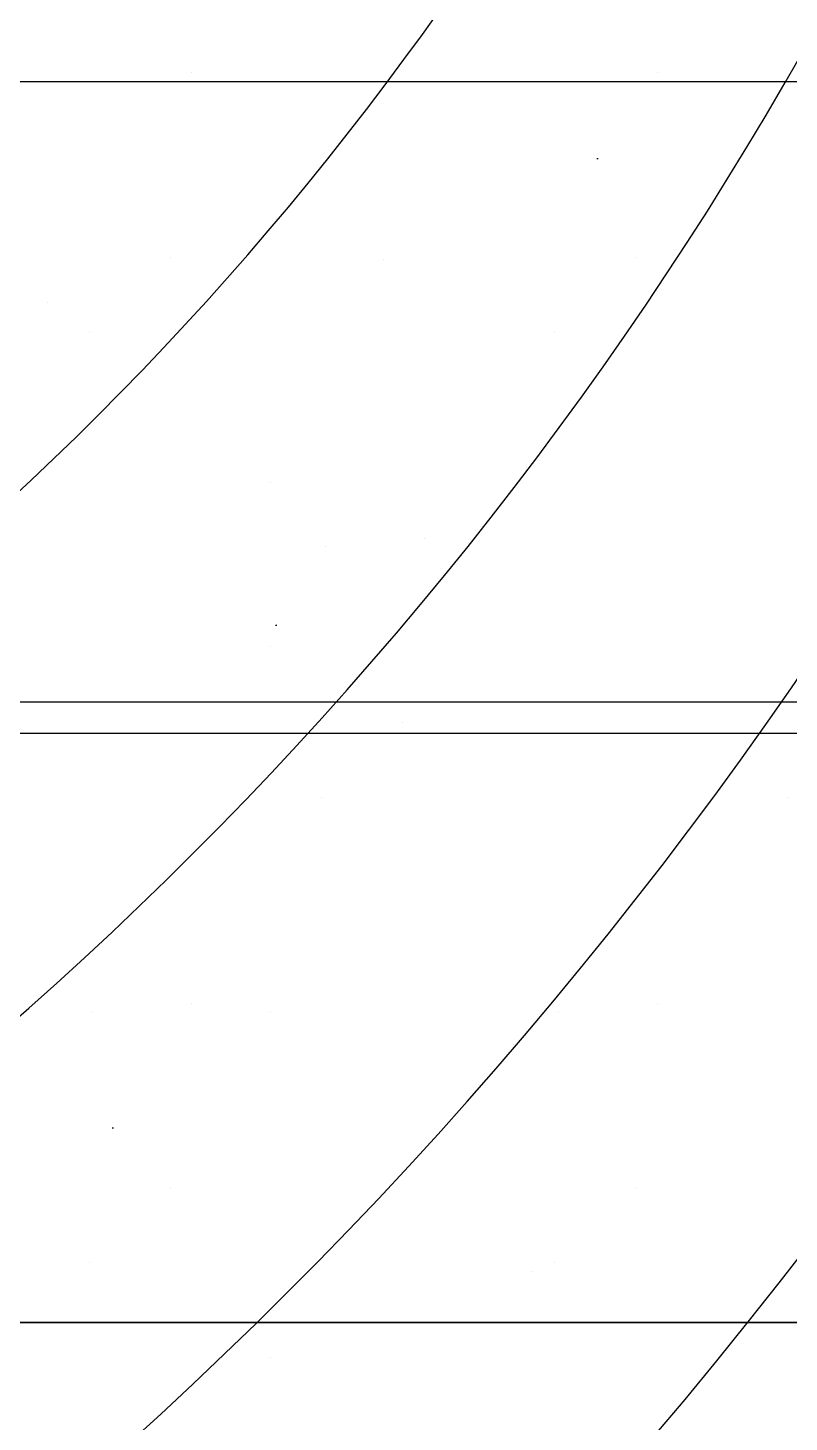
# Model space of a CAD drawing. Header units: inches. Extents: x -31 to 122, y -49 to 49.
# Drawn here: x 0.646 to 1.872, y -5.161 to -2.914 of the extents above; entities that cross this region are included whole.
import ezdxf
from ezdxf.enums import TextEntityAlignment as Align

# ---------------------------------------------------------------- set-up
doc = ezdxf.new("R2010")
doc.units = ezdxf.units.IN
doc.header["$MEASUREMENT"] = 0
for name, color, linetype in [('M-BLKA', 4, 'Continuous'), ('M-TRBX-AIRT', 4, 'Continuous'), ('M-TRBX-WTRT', 4, 'Continuous')]:
    doc.layers.add(name, color=color, linetype=linetype)
doc.styles.add('BRA-NRW1', font='romans.shx', dxfattribs={"width": 0.65, "height": 8})
doc.styles.add('BRA-NRW2', font='romans.shx', dxfattribs={"width": 0.6, "height": 7})

# ---------------------------------------------------------------- blocks, each defined once
blk = doc.blocks.new('HVRF25')
blk.add_circle((0, 0), 22)
blk = doc.blocks.new('HVRF19')
blk.add_circle((0, 0), 16.5)
blk = doc.blocks.new('HVRF13')
blk.add_circle((0, 0), 12)
blk = doc.blocks.new('HVRF37')
blk.add_circle((0, 0), 31)
blk = doc.blocks.new('HVRF31')
blk.add_circle((0, 0), 25)
blk = doc.blocks.new('hvtb16e')
at = {"color": 4}
blk.add_line((1.0363, -3.9099), (1.0363, -3.9099), dxfattribs=at)
blk = doc.blocks.new('hvtb14e')
at = {"color": 4}
blk.add_line((1.0363, -5.057), (1.0363, -5.057), dxfattribs=at)
blk = doc.blocks.new('hvtb10c')
blk.add_line((0, -5), (6, -5))
blk = doc.blocks.new('hvtb10')
blk.add_line((0, -5), (6, -5))
blk = doc.blocks.new('hvtbeav1n')
blk.add_line((0, -4.05), (6.2229, -4.05))
blk = doc.blocks.new('hvtbeav1')
blk.add_line((0, -4.05), (6.2229, -4.05))
blk = doc.blocks.new('hvtb8e')
at = {"color": 4}
blk.add_line((1.0363, -4.4986), (1.0363, -4.4986), dxfattribs=at)
blk = doc.blocks.new('hvtb8c')
blk.add_line((0, -4), (6, -4))
blk = doc.blocks.new('hvtb8')
blk.add_line((0, -4), (6, -4))
blk = doc.blocks.new('hvtb6e')
at = {"color": 4}
blk.add_line((1.0363, -3.6458), (1.0363, -3.6458), dxfattribs=at)
blk.add_line((50, -5), (0, -5))
blk = doc.blocks.new('hvtb6c')
blk.add_line((0, -3), (6, -3))
blk = doc.blocks.new('hvtb6')
blk.add_line((0, -3), (6, -3))
blk = doc.blocks.new('hvtb5e')
blk.add_line((50, -5), (0, -5))
blk = doc.blocks.new('hvtbsav2n')
h = blk.add_hatch()
h.set_pattern_fill('DOTS', color=8, scale=25, style=0)
h.paths.add_polyline_path([(21.62, 5), (14.5951, 5, -0.383554), (6.2227, 5), (0, 5), (0, -5), (6.2227, -5, -0.383554), (14.5951, -5), (21.62, -5)])
blk.add_line((0, -5), (6.2227, -5))
blk = doc.blocks.new('*X149')
at = {"color": 0}
for p, q in [((4551.5625, 2825), (4551.5625, 2825)), ((4552.34375, 2823.4375), (4552.34375, 2823.4375))]:
    blk.add_line(p, q, dxfattribs=at)
blk = doc.blocks.new('hvtbsav2')
blk.add_line((0, -5), (6.2227, -5))
at = {"color": 8, "rotation": 180}
blk.add_blockref('*X149', (4553.0203, 2820.0818), dxfattribs=at)
blk = doc.blocks.new('hvtbsav1n')
blk.add_line((0, -4.05), (6.2229, -4.05))
blk = doc.blocks.new('hvtbsav1')
blk.add_line((0, -4.05), (6.2229, -4.05))
blk = doc.blocks.new('*X155')
at = {"color": 0}
blk.add_line((4600.78125, 2795.3125), (4600.78125, 2795.3125), dxfattribs=at)
blk = doc.blocks.new('hvtbhv2')
at = {"color": 8, "extrusion": (0, 0, -1), "xscale": -1, "zscale": -1, "rotation": 180}
blk.add_blockref('*X155', (-4602, 2792.0248), dxfattribs=at)
blk = doc.blocks.new('hvtbhv1')
h = blk.add_hatch()
h.set_pattern_fill('DOTS', color=8, scale=25, style=0)
h.set_pattern_definition([(0, (-1179.4241, -605.4397), (0.78125, 1.5625), [0, -1.5625])])
h.paths.add_polyline_path([(6.7036, 5), (0, 5), (0, -5), (6.7036, -5, -0.383554), (15.076, -5), (21.62, -5), (21.62, 5), (15.076, 5, -0.383554)])
blk.add_line((0, -5), (6.7036, -5))
blk = doc.blocks.new('*X160')
at = {"color": 0}
for p, q in [((5021.625, 2936.25), (5021.625, 2936.25)), ((5022.375, 2936.25), (5022.375, 2936.25)), ((5022, 2935.5), (5022, 2935.5)), ((5022.75, 2935.5), (5022.75, 2935.5)), ((5021.625, 2934.75), (5021.625, 2934.75)), ((5022.375, 2934.75), (5022.375, 2934.75))]:
    blk.add_line(p, q, dxfattribs=at)
blk = doc.blocks.new('hvtbeav6n')
at = {"color": 4}
blk.add_blockref('*X160', (-5020.8806, -2939.654), dxfattribs=at)
blk = doc.blocks.new('*X164')
at = {"color": 0}
for p, q in [((5021.625, 2936.25), (5021.625, 2936.25)), ((5022.375, 2936.25), (5022.375, 2936.25)), ((5022, 2935.5), (5022, 2935.5)), ((5022.75, 2935.5), (5022.75, 2935.5)), ((5021.625, 2934.75), (5021.625, 2934.75)), ((5022.375, 2934.75), (5022.375, 2934.75))]:
    blk.add_line(p, q, dxfattribs=at)
blk = doc.blocks.new('hvtbeav6')
at = {"color": 4}
blk.add_blockref('*X164', (-5020.8806, -2939.654), dxfattribs=at)
blk = doc.blocks.new('*X166')
at = {"color": 0}
for p, q in [((3681, 30366), (3681, 30366)), ((3681.75, 30366), (3681.75, 30366)), ((3681.375, 30365.25), (3681.375, 30365.25)), ((3681, 30364.5), (3681, 30364.5)), ((3681.75, 30364.5), (3681.75, 30364.5))]:
    blk.add_line(p, q, dxfattribs=at)
blk = doc.blocks.new('hvtbeav5n')
at = {"color": 4}
blk.add_blockref('*X166', (-3680.0903, -30368.9862), dxfattribs=at)
blk = doc.blocks.new('*X169')
at = {"color": 0}
for p, q in [((3681, 30366), (3681, 30366)), ((3681.75, 30366), (3681.75, 30366)), ((3681.375, 30365.25), (3681.375, 30365.25)), ((3681, 30364.5), (3681, 30364.5)), ((3681.75, 30364.5), (3681.75, 30364.5))]:
    blk.add_line(p, q, dxfattribs=at)
blk = doc.blocks.new('hvtbeav5')
at = {"color": 4}
blk.add_blockref('*X169', (-3680.0903, -30368.9862), dxfattribs=at)
blk = doc.blocks.new('*X172')
at = {"color": 0}
for p, q in [((3688.875, 30417.75), (3688.875, 30417.75)), ((3689.625, 30417.75), (3689.625, 30417.75)), ((3689.25, 30417), (3689.25, 30417)), ((3688.875, 30416.25), (3688.875, 30416.25)), ((3689.625, 30416.25), (3689.625, 30416.25))]:
    blk.add_line(p, q, dxfattribs=at)
blk = doc.blocks.new('hvtbeav4n')
at = {"color": 4}
blk.add_blockref('*X172', (-3688.125, -30420.75), dxfattribs=at)
blk = doc.blocks.new('*X175')
at = {"color": 0}
for p, q in [((3688.875, 30416.25), (3688.875, 30416.25)), ((3689.625, 30416.25), (3689.625, 30416.25)), ((3689.25, 30415.5), (3689.25, 30415.5)), ((3688.875, 30414.75), (3688.875, 30414.75)), ((3689.625, 30414.75), (3689.625, 30414.75))]:
    blk.add_line(p, q, dxfattribs=at)
blk = doc.blocks.new('hvtbeav4')
at = {"color": 4}
blk.add_blockref('*X175', (-3688, -30419.5331), dxfattribs=at)
blk = doc.blocks.new('*X178')
at = {"color": 0}
blk.add_line((4600.78125, 2795.3125), (4600.78125, 2795.3125), dxfattribs=at)
blk = doc.blocks.new('hvtbeav3n')
at = {"color": 8, "extrusion": (0, 0, -1), "xscale": -1, "zscale": -1, "rotation": 180}
blk.add_blockref('*X178', (-4602, 2792.0248), dxfattribs=at)
blk = doc.blocks.new('*X180')
at = {"color": 0}
blk.add_line((4600.78125, 2795.3125), (4600.78125, 2795.3125), dxfattribs=at)
blk = doc.blocks.new('hvtbeav3')
at = {"color": 8, "extrusion": (0, 0, -1), "xscale": -1, "zscale": -1, "rotation": 180}
blk.add_blockref('*X180', (-4602, 2792.0248), dxfattribs=at)
blk = doc.blocks.new('*X182')
at = {"color": 0}
for p, q in [((4551.5625, 2825), (4551.5625, 2825)), ((4552.34375, 2823.4375), (4552.34375, 2823.4375))]:
    blk.add_line(p, q, dxfattribs=at)
blk = doc.blocks.new('hvtbeav2n')
blk.add_line((0, -5), (6.5629, -5))
at = {"color": 8, "rotation": 180}
blk.add_blockref('*X182', (4553.0203, 2820.0818), dxfattribs=at)
blk = doc.blocks.new('hvtbeav2')
h = blk.add_hatch()
h.set_pattern_fill('DOTS', color=8, scale=25, style=0)
h.paths.add_polyline_path([(21.62, 5), (14.9353, 5, -0.383554), (6.5629, 5), (0, 5), (0, -5), (6.5629, -5, -0.383554), (14.9353, -5), (21.62, -5)])
blk.add_line((0, -5), (6.5629, -5))
blk = doc.blocks.new('*X195')
at = {"color": 0}
for p, q in [((5021.625, 2936.25), (5021.625, 2936.25)), ((5022.375, 2936.25), (5022.375, 2936.25)), ((5022, 2935.5), (5022, 2935.5)), ((5022.75, 2935.5), (5022.75, 2935.5)), ((5021.625, 2934.75), (5021.625, 2934.75)), ((5022.375, 2934.75), (5022.375, 2934.75))]:
    blk.add_line(p, q, dxfattribs=at)
blk = doc.blocks.new('hvtbsav6n')
at = {"color": 4}
blk.add_blockref('*X195', (-5020.8806, -2939.654), dxfattribs=at)
blk = doc.blocks.new('*X199')
at = {"color": 0}
for p, q in [((5021.625, 2936.25), (5021.625, 2936.25)), ((5022.375, 2936.25), (5022.375, 2936.25)), ((5022, 2935.5), (5022, 2935.5)), ((5022.75, 2935.5), (5022.75, 2935.5)), ((5021.625, 2934.75), (5021.625, 2934.75)), ((5022.375, 2934.75), (5022.375, 2934.75))]:
    blk.add_line(p, q, dxfattribs=at)
blk = doc.blocks.new('hvtbsav6')
at = {"color": 4}
blk.add_blockref('*X199', (-5020.8806, -2939.654), dxfattribs=at)
blk = doc.blocks.new('*X201')
at = {"color": 0}
for p, q in [((3681, 30366), (3681, 30366)), ((3681.75, 30366), (3681.75, 30366)), ((3681.375, 30365.25), (3681.375, 30365.25)), ((3681, 30364.5), (3681, 30364.5)), ((3681.75, 30364.5), (3681.75, 30364.5))]:
    blk.add_line(p, q, dxfattribs=at)
blk = doc.blocks.new('hvtbsav5n')
at = {"color": 4}
blk.add_blockref('*X201', (-3680.0903, -30368.9862), dxfattribs=at)
blk = doc.blocks.new('*X204')
at = {"color": 0}
for p, q in [((3681, 30366), (3681, 30366)), ((3681.75, 30366), (3681.75, 30366)), ((3681.375, 30365.25), (3681.375, 30365.25)), ((3681, 30364.5), (3681, 30364.5)), ((3681.75, 30364.5), (3681.75, 30364.5))]:
    blk.add_line(p, q, dxfattribs=at)
blk = doc.blocks.new('hvtbsav5')
at = {"color": 4}
blk.add_blockref('*X204', (-3680.0903, -30368.9862), dxfattribs=at)
blk = doc.blocks.new('*X207')
at = {"color": 0}
for p, q in [((3688.875, 30416.25), (3688.875, 30416.25)), ((3689.625, 30416.25), (3689.625, 30416.25)), ((3689.25, 30415.5), (3689.25, 30415.5)), ((3688.875, 30414.75), (3688.875, 30414.75)), ((3689.625, 30414.75), (3689.625, 30414.75))]:
    blk.add_line(p, q, dxfattribs=at)
blk = doc.blocks.new('hvtbsav4n')
at = {"color": 4}
blk.add_blockref('*X207', (-3688, -30419.5331), dxfattribs=at)
blk = doc.blocks.new('*X210')
at = {"color": 0}
for p, q in [((3688.875, 30417.75), (3688.875, 30417.75)), ((3689.625, 30417.75), (3689.625, 30417.75)), ((3689.25, 30417), (3689.25, 30417)), ((3688.875, 30416.25), (3688.875, 30416.25)), ((3689.625, 30416.25), (3689.625, 30416.25))]:
    blk.add_line(p, q, dxfattribs=at)
blk = doc.blocks.new('hvtbsav4')
at = {"color": 4}
blk.add_blockref('*X210', (-3688.125, -30420.75), dxfattribs=at)
blk = doc.blocks.new('*X213')
at = {"color": 0}
blk.add_line((4600.78125, 2795.3125), (4600.78125, 2795.3125), dxfattribs=at)
blk = doc.blocks.new('hvtbsav3n')
at = {"color": 8, "extrusion": (0, 0, -1), "xscale": -1, "zscale": -1, "rotation": 180}
blk.add_blockref('*X213', (-4602, 2792.0248), dxfattribs=at)
blk = doc.blocks.new('*X215')
at = {"color": 0}
blk.add_line((4600.78125, 2795.3125), (4600.78125, 2795.3125), dxfattribs=at)
blk = doc.blocks.new('hvtbsav3')
at = {"color": 8, "extrusion": (0, 0, -1), "xscale": -1, "zscale": -1, "rotation": 180}
blk.add_blockref('*X215', (-4602, 2792.0248), dxfattribs=at)
blk = doc.blocks.new('J12')
blk.add_arc((-3.3294, 0), 6, 284.95707, 75.04293)
blk = doc.blocks.new('J10')
blk.add_arc((-2.7745, 0), 5, 284.9571, 75.0429)
blk = doc.blocks.new('J8')
blk.add_arc((-2.2196, 0), 4, 284.9571, 75.0429)
blk = doc.blocks.new('J18')
blk.add_arc((-4.9941, 0), 9, 284.95707, 75.04293)
blk = doc.blocks.new('J16')
blk.add_arc((-4.4392, 0), 8, 284.95707, 75.04293)
blk = doc.blocks.new('J14')
blk.add_arc((-3.8843, 0), 7, 284.95707, 75.04293)
blk = doc.blocks.new('TB-VCVns10')
blk.add_line((0, -5), (6, -5))
at = {"layer": 'M-BLKA'}
for tag, height, style, width, p in [('BOXTYPE', 7, 'BRA-NRW2', 0.6, (16.2503, 0)), ('ATC', 8, 'BRA-NRW1', 0.65, (25.1305, -25.5203))]:
    blk.add_attdef(tag, text='', height=height, dxfattribs=dict(at, style=style, width=width)).set_placement(p, align=Align.MIDDLE_CENTER)
at = {"layer": 'M-TRBX-AIRT', "style": 'BRA-NRW1', "width": 0.65}
blk.add_attdef('AIR', text='', height=8, dxfattribs=at).set_placement((25.1305, -13.155), align=Align.MIDDLE_CENTER)
at = {"layer": 'M-TRBX-WTRT', "style": 'BRA-NRW1', "width": 0.65}
blk.add_attdef('WATER', text='', height=8, dxfattribs=at).set_placement((25.1305, -13.155), align=Align.MIDDLE_CENTER)
blk = doc.blocks.new('TB-VCV8')
blk.add_line((0, -5), (6, -5))
at = {"layer": 'M-BLKA', "style": 'BRA-NRW1', "width": 0.65}
for tag, p in [('BOXTYPE', (33.5, 0)), ('ATC', (25.1305, -25.5203))]:
    blk.add_attdef(tag, text='', height=8, dxfattribs=at).set_placement(p, align=Align.MIDDLE_CENTER)
at = {"layer": 'M-TRBX-AIRT', "style": 'BRA-NRW1', "width": 0.65}
blk.add_attdef('AIR', text='', height=8, dxfattribs=at).set_placement((25.1305, -13.155), align=Align.MIDDLE_CENTER)
at = {"layer": 'M-TRBX-WTRT', "style": 'BRA-NRW1', "width": 0.65}
blk.add_attdef('WATER', text='', height=8, dxfattribs=at).set_placement((25.1305, -13.155), align=Align.MIDDLE_CENTER)
blk = doc.blocks.new('TB-VCV6')
blk.add_line((0, -5), (6, -5))
at = {"layer": 'M-BLKA', "style": 'BRA-NRW1', "width": 0.65}
for tag, p in [('BOXTYPE', (33.5, 0)), ('ATC', (25.1305, -25.5203))]:
    blk.add_attdef(tag, text='', height=8, dxfattribs=at).set_placement(p, align=Align.MIDDLE_CENTER)
at = {"layer": 'M-TRBX-AIRT', "style": 'BRA-NRW1', "width": 0.65}
blk.add_attdef('AIR', text='', height=8, dxfattribs=at).set_placement((25.1305, -13.155), align=Align.MIDDLE_CENTER)
at = {"layer": 'M-TRBX-WTRT', "style": 'BRA-NRW1', "width": 0.65}
blk.add_attdef('WATER', text='', height=8, dxfattribs=at).set_placement((25.1305, -13.155), align=Align.MIDDLE_CENTER)
blk = doc.blocks.new('TB-VCV5')
blk.add_line((0, -5), (6, -5))
at = {"layer": 'M-BLKA', "style": 'BRA-NRW1', "width": 0.65}
for tag, p in [('BOXTYPE', (33.5, 0)), ('ATC', (23.8628, -25.3764))]:
    blk.add_attdef(tag, text='', height=8, dxfattribs=at).set_placement(p, align=Align.MIDDLE_CENTER)
at = {"layer": 'M-TRBX-AIRT', "style": 'BRA-NRW1', "width": 0.65}
blk.add_attdef('AIR', text='', height=8, dxfattribs=at).set_placement((23.8628, -13.1882), align=Align.MIDDLE_CENTER)
at = {"layer": 'M-TRBX-WTRT', "style": 'BRA-NRW1', "width": 0.65}
blk.add_attdef('WATER', text='', height=8, dxfattribs=at).set_placement((23.8628, -13.1882), align=Align.MIDDLE_CENTER)
blk = doc.blocks.new('TB-VCV10')
blk.add_line((0, -5), (6, -5))
at = {"layer": 'M-BLKA', "style": 'BRA-NRW1', "width": 0.65}
for tag, p in [('BOXTYPE', (33.5, 0)), ('ATC', (25.1305, -25.5203))]:
    blk.add_attdef(tag, text='', height=8, dxfattribs=at).set_placement(p, align=Align.MIDDLE_CENTER)
at = {"layer": 'M-TRBX-AIRT', "style": 'BRA-NRW1', "width": 0.65}
blk.add_attdef('AIR', text='', height=8, dxfattribs=at).set_placement((25.1305, -13.155), align=Align.MIDDLE_CENTER)
at = {"layer": 'M-TRBX-WTRT', "style": 'BRA-NRW1', "width": 0.65}
blk.add_attdef('WATER', text='', height=8, dxfattribs=at).set_placement((25.1305, -13.155), align=Align.MIDDLE_CENTER)
blk = doc.blocks.new('TB-VCVns8')
blk.add_line((0, -5), (6, -5))
at = {"layer": 'M-BLKA'}
for tag, height, style, width, p in [('BOXTYPE', 7, 'BRA-NRW2', 0.6, (16.3596, 0)), ('ATC', 8, 'BRA-NRW1', 0.65, (25.1305, -25.5203))]:
    blk.add_attdef(tag, text='', height=height, dxfattribs=dict(at, style=style, width=width)).set_placement(p, align=Align.MIDDLE_CENTER)
at = {"layer": 'M-TRBX-AIRT', "style": 'BRA-NRW1', "width": 0.65}
blk.add_attdef('AIR', text='', height=8, dxfattribs=at).set_placement((25.1305, -13.155), align=Align.MIDDLE_CENTER)
at = {"layer": 'M-TRBX-WTRT', "style": 'BRA-NRW1', "width": 0.65}
blk.add_attdef('WATER', text='', height=8, dxfattribs=at).set_placement((25.1305, -13.155), align=Align.MIDDLE_CENTER)
blk = doc.blocks.new('TB-VCVns6')
blk.add_line((0, -5), (6, -5))
at = {"layer": 'M-BLKA'}
for tag, height, style, width, p in [('BOXTYPE', 7, 'BRA-NRW2', 0.6, (16.9285, 0)), ('ATC', 8, 'BRA-NRW1', 0.65, (25.1305, -25.5203))]:
    blk.add_attdef(tag, text='', height=height, dxfattribs=dict(at, style=style, width=width)).set_placement(p, align=Align.MIDDLE_CENTER)
at = {"layer": 'M-TRBX-AIRT', "style": 'BRA-NRW1', "width": 0.65}
blk.add_attdef('AIR', text='', height=8, dxfattribs=at).set_placement((25.1305, -13.155), align=Align.MIDDLE_CENTER)
at = {"layer": 'M-TRBX-WTRT', "style": 'BRA-NRW1', "width": 0.65}
blk.add_attdef('WATER', text='', height=8, dxfattribs=at).set_placement((25.1305, -13.155), align=Align.MIDDLE_CENTER)
blk = doc.blocks.new('TB-VCVns5')
blk.add_line((0, -5), (6, -5))
at = {"layer": 'M-BLKA'}
for tag, height, style, width, p in [('BOXTYPE', 7, 'BRA-NRW2', 0.6, (16.1265, 0)), ('ATC', 8, 'BRA-NRW1', 0.65, (23.8628, -25.3764))]:
    blk.add_attdef(tag, text='', height=height, dxfattribs=dict(at, style=style, width=width)).set_placement(p, align=Align.MIDDLE_CENTER)
at = {"layer": 'M-TRBX-AIRT', "style": 'BRA-NRW1', "width": 0.65}
blk.add_attdef('AIR', text='', height=8, dxfattribs=at).set_placement((23.8628, -13.1882), align=Align.MIDDLE_CENTER)
at = {"layer": 'M-TRBX-WTRT', "style": 'BRA-NRW1', "width": 0.65}
blk.add_attdef('WATER', text='', height=8, dxfattribs=at).set_placement((23.8628, -13.1882), align=Align.MIDDLE_CENTER)

msp = doc.modelspace()

# ---------------------------------------------------------------- block references
for name in ['HVRF37', 'HVRF31', 'HVRF25', 'hvtbeav6n', 'hvtbeav6', 'hvtbeav5', 'hvtbsav6n', 'hvtbsav6', 'hvtbsav5n', 'hvtbsav5', 'HVRF19', 'hvtbeav5n', 'HVRF13', 'hvtb16e', 'hvtbeav4', 'hvtbsav4n', 'hvtbsav4', 'hvtb14e', 'hvtbeav3', 'hvtbsav3n', 'hvtbsav3', 'hvtbeav4n', 'J18', 'J16', 'TB-VCV5', 'TB-VCVns5', 'TB-VCVns10', 'TB-VCV8', 'TB-VCV6', 'TB-VCV10', 'TB-VCVns8', 'TB-VCVns6', 'hvtb10c', 'hvtb10', 'J14', 'hvtbeav1', 'hvtb8e', 'hvtb8c', 'hvtb8', 'hvtbsav2n', 'hvtbsav2', 'hvtbsav1n', 'hvtbsav1', 'hvtbhv2', 'hvtbeav3n', 'hvtbeav2', 'J12', 'hvtb6e', 'hvtb6c', 'hvtb6', 'hvtb5e', 'hvtbhv1', 'hvtbeav2n', 'J10', 'hvtbeav1n', 'J8']:
    msp.add_blockref(name, (0, 0))

doc.saveas('drawing.dxf')
